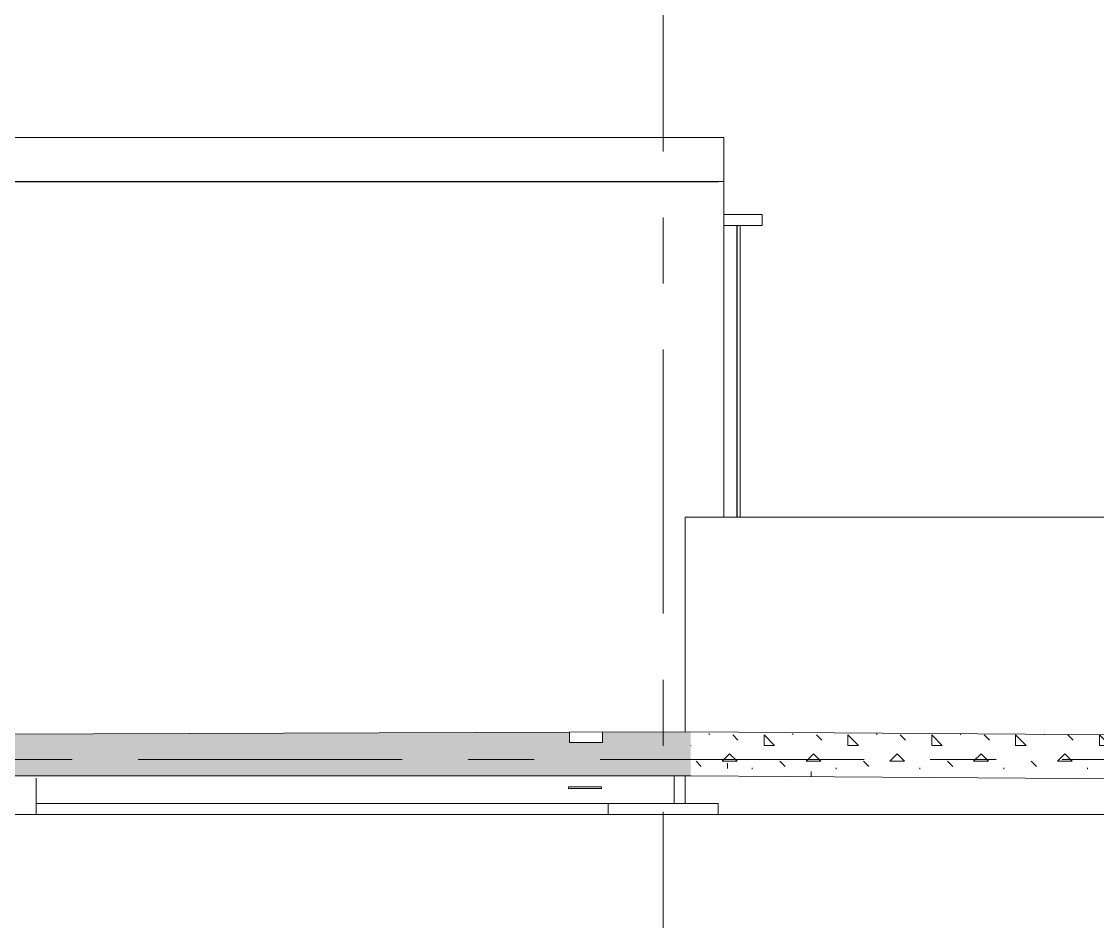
# Model space of a CAD drawing. Header units: millimetres. Extents: x -18215 to 134275, y 17919 to 48497.
# Drawn here: x 11104 to 15995, y 36029 to 40117 of the extents above; entities that cross this region are included whole.
import ezdxf

# ---------------------------------------------------------------- set-up
doc = ezdxf.new("R2010")
doc.units = ezdxf.units.MM
doc.linetypes.add('IDA - Grid Line', pattern=[2100, 1200, -300, 300, -300])
for name, color, linetype, lineweight, true_color in [('A-_FLOR----_E-1', 6, 'Continuous', 9, 0xff00ff), ('A-_FLORLEVL_E-1', 9, 'IDA - Grid Line', 9, 0x808080), ('A-_FLORPATT_E-1', 6, 'Continuous', 9, 0xff00ff), ('A-_GENM----_M-1', 6, 'Continuous', 9, 0xff00ff), ('A-_ROOF----_E-1', 6, 'Continuous', 9, 0xff00ff), ('A-_WALL----_E-1', 6, 'Continuous', 9, 0xff00ff), ('A-_WALLPRTN_E-1', 6, 'Continuous', 9, 0xff00ff), ('S-_ANOTGRID_E-1', 9, 'IDA - Grid Line', 9, 0x808080), ('S-_COLN----_E-1', 6, 'Continuous', 9, 0xff00ff)]:
    doc.layers.add(name, color=color, linetype=linetype, lineweight=lineweight, true_color=true_color)
pattern_1 = [(0, (8764.2, 31875.04), (381, 381), [47.625, -333.375]), (90, (8764.2, 31875.04), (-381, 381), [47.625, -333.375]), (135, (8811.82, 31875.04), (-381.0004, 3e-14), [67.352, -471.463]), (0, (8811.82, 32089.35), (381, 381), [47.625, -333.375]), (45, (8835.63, 32065.54), (0, 381.0004), [33.676, -505.139]), (135, (8835.63, 32065.54), (-381.0004, 3e-14), [33.676, -505.139]), (0, (8954.7, 32184.6), (381, 381), [67.352, -313.648]), (45, (8954.7, 32184.6), (0, 381.0004), [47.625, -491.19]), (135, (9022.05, 32184.6), (-381.0004, 3e-14), [47.625, -491.19]), (90, (9026.13, 31970.3), (-381, 381), [47.625, -333.375]), (45, (9026.13, 31970.29), (0, 381.0004), [33.676, -505.139]), (135, (9049.95, 31994.1), (-381.0004, 3e-14), [33.676, -505.139]), (0, (8811.82, 31970.3), (381, 381), [23.812, -319.087]), (0, (9097.57, 32065.54), (381, 381), [23.812, -319.087]), (90, (8978.5, 32113.16), (-381, 381), [23.812, -319.087]), (135, (9026.13, 31898.85), (-381.0004, 3e-14), [33.676, -505.139]), (135, (8859.45, 32160.79), (-381.0004, 3e-14), [33.676, -505.139]), (45, (8942.8, 32000.05), (0, 381.0004), [33.676, -505.139]), (90, (8895.16, 31922.66), (-381, 381), [5.953, -375.047]), (90, (8913.02, 32083.4), (-381, 381), [5.953, -375.047]), (90, (9091.6, 32148.88), (-381, 381), [5.953, -375.047]), (90, (9097.57, 31946.47), (-381, 381), [5.953, -375.047])]

# ---------------------------------------------------------------- blocks, each defined once
blk = doc.blocks.new('floor trap - floor trap-4541317-Section 113')
at = {"layer": 'A-_GENM----_M-1'}
for p, q in [((13590.7, 36640), (13740.7, 36640)), ((13590.7, 36633), (13590.7, 36640)), ((13740.7, 36633), (13590.7, 36633)), ((13740.7, 36633), (13740.7, 36640))]:
    blk.add_line(p, q, dxfattribs=at)
blk = doc.blocks.new('trellis family - trellis family-6083695-Section 113')
at = {"layer": 'A-_GENM----_M-1'}
for p, q in [((14355.2, 37865), (14355.2, 39190)), ((14356.3, 37865), (14356.3, 39190)), ((14370.7, 37865), (14370.7, 39190))]:
    blk.add_line(p, q, dxfattribs=at)

msp = doc.modelspace()

# ---------------------------------------------------------------- hatches: boundary and pattern name
at = {"layer": 'A-_FLORPATT_E-1'}
h = msp.add_hatch(dxfattribs=at)
h.set_pattern_fill('FP_1', color=256, style=0, pattern_type=2)
h.set_pattern_definition(pattern_1)
h.paths.add_polyline_path([(-379.6, 36690), (14145.7, 36690), (14145.7, 36890), (13745.7, 36888.6), (13745.7, 36841.4), (13595.7, 36841.4), (13595.7, 36888.1), (8363.3, 36870.1), (8363.3, 36865), (8063.3, 36865), (8063.3, 36869.1), (-379.2, 36890)])
h = msp.add_hatch(dxfattribs=at)
h.set_pattern_fill('FP_1', color=256, style=0, pattern_type=2)
h.set_pattern_definition(pattern_1)
h.paths.add_polyline_path([(21345.7, 36640), (21345.7, 36840), (14145.7, 36890), (14145.7, 36690), (20709.1, 36644.4)])

# ---------------------------------------------------------------- linework, layer by layer
at = {"layer": 'A-_FLOR----_E-1'}
for p, q in [((10970.7, 39590), (14295.7, 39590)), ((14295.7, 39590), (14295.7, 39390)), ((14270.7, 39390), (10970.6, 39390)), ((13595.7, 36888.1), (8363.3, 36870.1)), ((13595.7, 36888.1), (14145.7, 36890)), ((13595.7, 36841.4), (13595.7, 36888.1)), ((13745.7, 36888.6), (13745.7, 36841.4)), ((21345.7, 36840), (14145.7, 36890)), ((13745.7, 36841.4), (13595.7, 36841.4)), ((-379.3, 36690), (14145.7, 36690)), ((14145.7, 36690), (21345.7, 36640))]:
    msp.add_line(p, q, dxfattribs=at)
at = {"layer": 'A-_FLORLEVL_E-1'}
msp.add_line((-17765.1, 36765), (27051.4, 36765), dxfattribs=at)
at = {"layer": 'A-_ROOF----_E-1'}
for p, q in [((14295.7, 39240), (14470.7, 39240)), ((14470.7, 39240), (14470.7, 39190)), ((14470.7, 39190), (14295.7, 39190))]:
    msp.add_line(p, q, dxfattribs=at)
at = {"layer": 'A-_WALL----_E-1'}
for p, q in [((14270.7, 39389.5), (10970.7, 39389.5)), ((14270.7, 39389.5), (14270.7, 39390)), ((14270.7, 39390), (14295.7, 39390)), ((14295.7, 39390), (14295.7, 37865)), ((21495.7, 37865), (14120.7, 37865)), ((14120.7, 36889.9), (14120.7, 37865)), ((14120.7, 36689.9), (14120.7, 36565))]:
    msp.add_line(p, q, dxfattribs=at)
at = {"layer": 'A-_WALLPRTN_E-1'}
for p, q in [((11170.7, 36515), (11170.7, 36679.8)), ((14070.7, 36565), (14070.7, 36689.7)), ((11170.7, 36565), (13770.7, 36565)), ((20670.7, 36515), (7070.7, 36515))]:
    msp.add_line(p, q, dxfattribs=at)
at = {"layer": 'S-_ANOTGRID_E-1'}
msp.add_line((14020.7, 20627), (14020.7, 47094), dxfattribs=at)
at = {"layer": 'S-_COLN----_E-1'}
for p, q in [((13770.7, 36565), (13770.7, 36515)), ((14270.7, 36565), (13770.7, 36565)), ((14270.7, 36565), (14270.7, 36515))]:
    msp.add_line(p, q, dxfattribs=at)

# ---------------------------------------------------------------- block references
at = {"layer": 'A-_GENM----_M-1'}
for name in ['trellis family - trellis family-6083695-Section 113', 'floor trap - floor trap-4541317-Section 113']:
    msp.add_blockref(name, (0, 0), dxfattribs=at)

doc.saveas('drawing.dxf')
